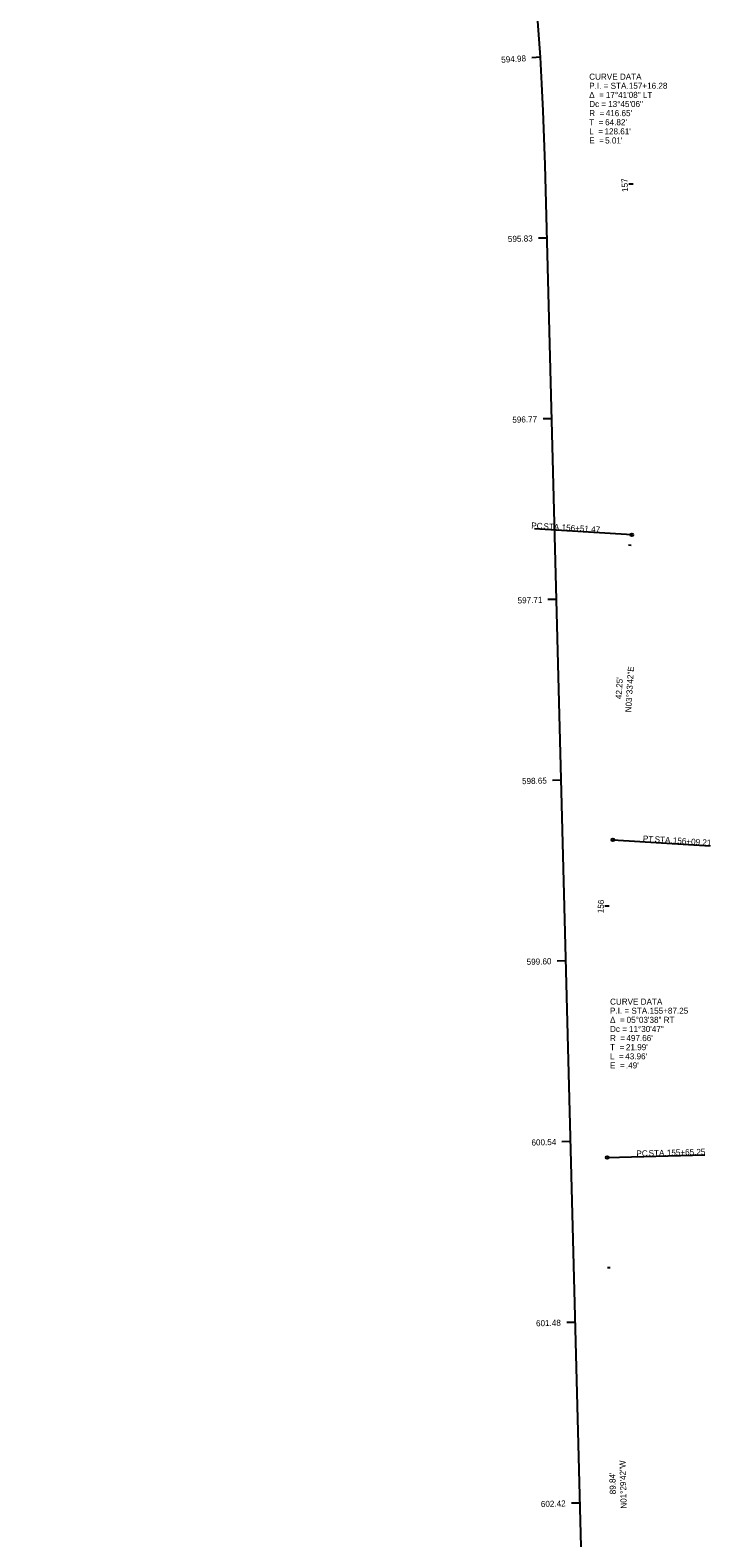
# Model space of a CAD drawing. Extents: x 152338 to 153512, y 329809 to 331515.
# Drawn here: x 152624 to 152718.2, y 330418.7 to 330627.2 of the extents above; entities that cross this region are included whole.
import ezdxf

# ---------------------------------------------------------------- set-up
doc = ezdxf.new("R2010")
doc.units = 0
for name, color, linetype in [('GE_P_Alignment_100_Bearings', 7, 'Continuous'), ('GE_P_Alignment_100_Cardinal_Points', 7, 'Continuous'), ('GE_P_Alignment_100_Curve_Data', 7, 'Continuous'), ('GE_P_Alignment_100_Distances', 7, 'Continuous'), ('GE_P_Alignment_100_Stations', 7, 'Continuous'), ('SC_Scratch1', 7, 'Continuous'), ('SH_Text', 7, 'Continuous')]:
    doc.layers.add(name, color=color, linetype=linetype)

msp = doc.modelspace()

# ---------------------------------------------------------------- linework, layer by layer
at = {"layer": 'GE_P_Alignment_100_Cardinal_Points'}
for p, q in [((152707.26, 330557.38), (152693.78, 330558.22)), ((152704.63, 330515.2), (152718.11, 330514.37)), ((152703.84, 330471.27), (152717.34, 330471.62))]:
    msp.add_line(p, q, dxfattribs=at)
for centre in [(152707.26, 330557.38), (152704.63, 330515.2), (152703.84, 330471.27)]:
    msp.add_circle(centre, 0.18, dxfattribs=at)
at = {"layer": 'GE_P_Alignment_100_Stations'}
for p, q in [((152707.45, 330605.88), (152706.85, 330605.85)), ((152707.17, 330555.92), (152706.81, 330555.94)), ((152704.14, 330506.01), (152703.54, 330506.03)), ((152704.24, 330456.02), (152703.88, 330456.01))]:
    msp.add_line(p, q, dxfattribs=at)
at = {"layer": 'SC_Scratch1'}
msp.add_line((152701.19, 330381.36), (152695.26, 330608.53), dxfattribs=at)
msp.add_arc((152275.4, 330597.57), 420, 1.4951, 33.9043, dxfattribs=at)
at = {"layer": 'SH_Text'}
for p, q in [((152694.61, 330623.41), (152693.41, 330623.33)), ((152695.53, 330598.42), (152694.33, 330598.39)), ((152696.18, 330573.43), (152694.98, 330573.4)), ((152696.83, 330548.44), (152695.63, 330548.41)), ((152697.48, 330523.45), (152696.28, 330523.42)), ((152698.14, 330498.46), (152696.94, 330498.43)), ((152698.79, 330473.47), (152697.59, 330473.44)), ((152699.44, 330448.47), (152698.24, 330448.44)), ((152700.09, 330423.48), (152698.89, 330423.45))]:
    msp.add_line(p, q, dxfattribs=at)

# ---------------------------------------------------------------- texts
at = {"layer": 'GE_P_Alignment_100_Bearings'}
for s, rotation, p in [('N03°33\'42"E', 86.4383, (152707.17, 330532.8)), ('N01°29\'42"W', 91.4951, (152706.55, 330422.71))]:
    msp.add_text(s, height=0.84, rotation=rotation, dxfattribs=at).set_placement(p)
at = {"layer": 'GE_P_Alignment_100_Cardinal_Points'}
for s, rotation, p in [('PC', 356.4383, (152693.32, 330558.26)), (' STA. ', 356.4383, (152694.69, 330558.17)), ('156+51.47', 356.4383, (152697.52, 330558)), ('PT', 356.4383, (152708.76, 330514.96)), (' STA. ', 356.4383, (152710.08, 330514.88)), ('156+09.21', 356.4383, (152712.91, 330514.7)), ('PC', 1.499, (152707.9, 330471.39)), (' STA. ', 1.499, (152709.28, 330471.43)), ('155+65.25', 1.499, (152712.11, 330471.5))]:
    msp.add_text(s, height=0.84, rotation=rotation, dxfattribs=at).set_placement(p)
at = {"layer": 'GE_P_Alignment_100_Curve_Data'}
for s, p in [('CURVE DATA', (152701.36, 330620.31)), ('Δ  = ', (152701.36, 330617.79)), ('P.I. = STA. ', (152701.36, 330619.05)), ('17°41\'08" LT', (152703.66, 330617.79)), ('157+16.28', (152706.84, 330619.05)), ('Dc = ', (152701.36, 330616.53)), ('R  = ', (152701.36, 330615.27)), ("416.65'", (152703.64, 330615.27)), ('13°45\'06"', (152703.98, 330616.53)), ('T  = ', (152701.36, 330614.01)), ("64.82'", (152703.56, 330614.01)), ('L  = ', (152701.36, 330612.75)), ('E  = ', (152701.36, 330611.49)), ("128.61'", (152703.47, 330612.75)), ("5.01'", (152703.56, 330611.49)), ('CURVE DATA', (152704.24, 330492.4)), ('P.I. = STA. ', (152704.24, 330491.14)), ('155+87.25', (152709.72, 330491.14)), ('Δ  = ', (152704.24, 330489.88)), ('Dc = ', (152704.24, 330488.62)), ('05°03\'38" RT', (152706.54, 330489.88)), ('11°30\'47"', (152706.86, 330488.62)), ('T  = ', (152704.24, 330486.1)), ('R  = ', (152704.24, 330487.36)), ("21.99'", (152706.44, 330486.1)), ("497.66'", (152706.51, 330487.36)), ('L  = ', (152704.24, 330484.84)), ("43.96'", (152706.35, 330484.84)), ('E  = ', (152704.24, 330483.58)), (".49'", (152706.44, 330483.58))]:
    msp.add_text(s, height=0.84, dxfattribs=at).set_placement(p)
at = {"layer": 'GE_P_Alignment_100_Distances'}
for s, rotation, p in [("42.25'", 86.4383, (152705.83, 330534.63)), ("89.84'", 91.4951, (152705.05, 330424.7))]:
    msp.add_text(s, height=0.84, rotation=rotation, dxfattribs=at).set_placement(p)
at = {"layer": 'GE_P_Alignment_100_Stations'}
for s, rotation, p in [('157', 93.1126, (152706.75, 330604.82)), ('156', 87.4988, (152703.35, 330505.03))]:
    msp.add_text(s, height=0.84, rotation=rotation, dxfattribs=at).set_placement(p)
at = {"layer": 'SH_Text'}
for s, rotation, p in [('594.98', 3.5261, (152689.21, 330622.65)), ('595.83', 1.4951, (152690.12, 330597.86)), ('596.77', 1.4951, (152690.73, 330572.87)), ('597.71', 1.4951, (152691.46, 330547.88)), ('598.65', 1.4951, (152692.07, 330522.89)), ('599.60', 1.4951, (152692.71, 330497.9)), ('600.54', 1.4951, (152693.38, 330472.91)), ('601.48', 1.4951, (152694.01, 330447.91)), ('602.42', 1.4951, (152694.68, 330422.92))]:
    msp.add_text(s, height=0.84, rotation=rotation, dxfattribs=at).set_placement(p)

doc.saveas('drawing.dxf')
